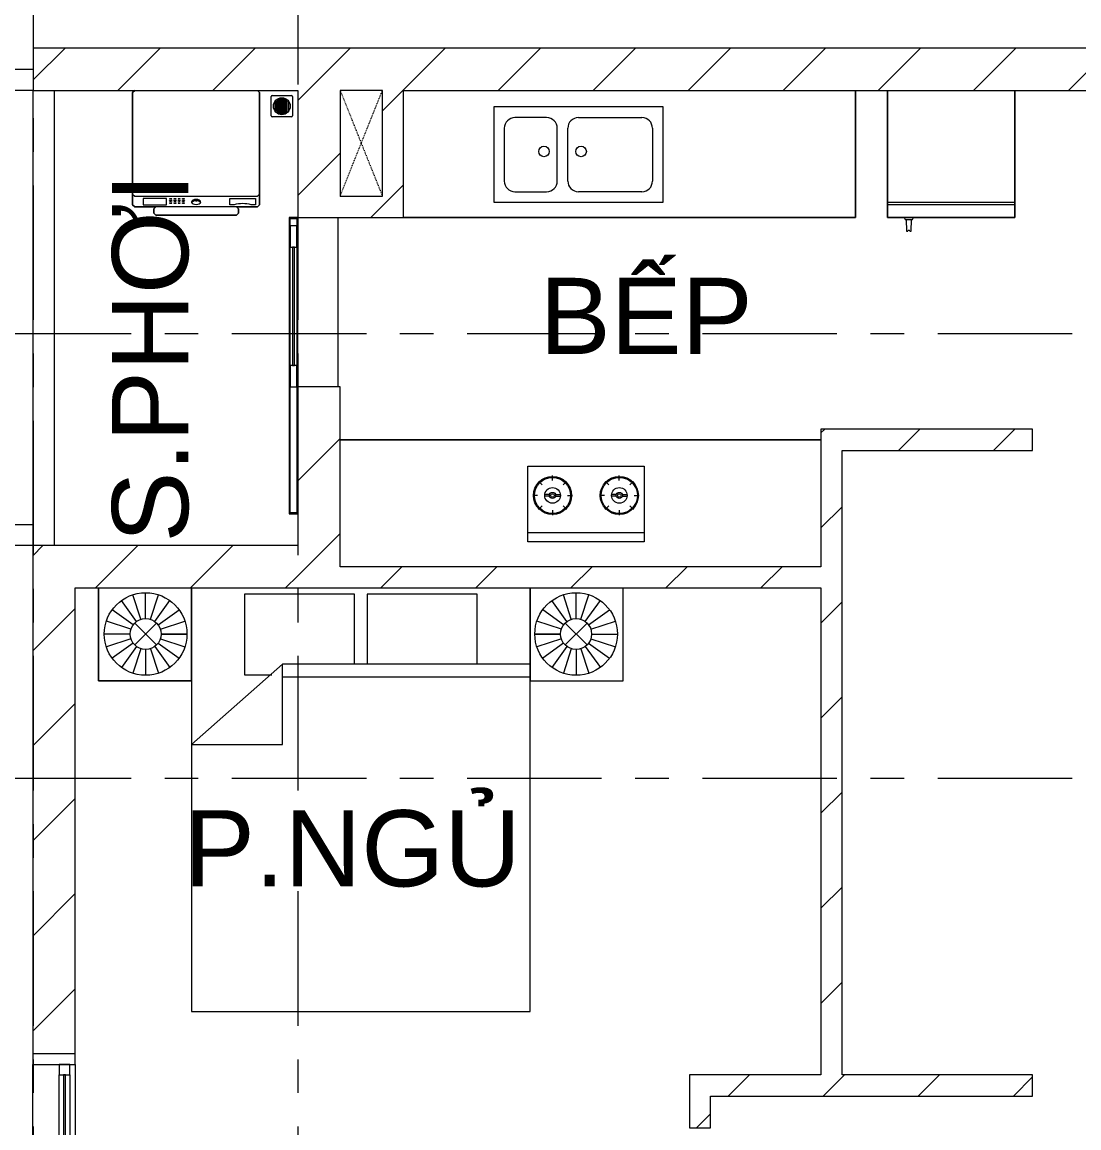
# Model space of a CAD drawing. Header units: millimetres. Extents: x -20144 to 117103, y -11426 to 48263.
# Drawn here: x 80148 to 85140, y 4700 to 9922 of the extents above; entities that cross this region are included whole.
import ezdxf

# ---------------------------------------------------------------- set-up
doc = ezdxf.new("R2010")
doc.units = ezdxf.units.MM
doc.linetypes.add('Dash_2_', pattern=[6.35, 3.175, -3.175])
doc.linetypes.add('Grid Line', pattern=[22.225, 12.7, -3.175, 3.175, -3.175])
for name, color, linetype, lineweight in [('A-DETL-GENF', 31, 'Continuous', 5), ('A-DETL-GENF-HDLN', 161, 'Dash_2_', 5), ('CHU', 181, 'Continuous', 5), ('CUA', 31, 'Continuous', 9), ('HATCH-TUONG', 152, 'Continuous', 9), ('NET-CAT', 3, 'Continuous', 9), ('NET-THAY', 2, 'Continuous', 15), ('THIET BI', 44, 'Continuous', 5), ('THIET-BI', 44, 'Continuous', 5), ('TRUC', 225, 'Continuous', 5)]:
    doc.layers.add(name, color=color, linetype=linetype, lineweight=lineweight)
doc.styles.add('Arial_4', font='arial.ttf', dxfattribs={"height": 360})
pattern_1 = [(45, (71000, 0), (-224.5064, 224.5064), [])]

# ---------------------------------------------------------------- blocks, each defined once
blk = doc.blocks.new('X-BEP - X-BEP-648231-MẶT BẰNG TẦNG 23')
at = {"layer": 'THIET BI'}
for p, q in [((2134.4, 0), (0, 0)), ((0, 0), (0, -600)), ((0, 0), (2134.4, 0)), ((0, -600), (0, 0)), ((908.8, -71.5), (908.8, -521.5)), ((1708.8, -71.5), (908.8, -71.5)), ((1708.8, -521.5), (1708.8, -71.5)), ((1008.8, -121.5), (1308.8, -121.5)), ((1608.8, -121.5), (1458.8, -121.5)), ((958.8, -421.5), (958.8, -171.5)), ((1358.8, -171.5), (1358.8, -421.5)), ((1408.8, -171.5), (1408.8, -421.5)), ((1658.8, -421.5), (1658.8, -171.5)), ((908.8, -521.5), (1708.8, -521.5)), ((1308.8, -471.5), (1008.8, -471.5)), ((1458.8, -471.5), (1608.8, -471.5))]:
    blk.add_line(p, q, dxfattribs=at)
for centre in [(1296.3, -311.5), (1471.3, -311.5)]:
    blk.add_circle(centre, 25, dxfattribs=at)
for centre, start, end in [((1008.8, -171.5), 90, 180), ((1308.8, -171.5), 360, 90), ((1458.8, -171.5), 90, 180), ((1608.8, -171.5), 0, 90), ((1008.8, -421.5), 180, 270), ((1308.8, -421.5), 270, 0), ((1458.8, -421.5), 180, 270), ((1608.8, -421.5), 270, 0)]:
    blk.add_arc(centre, 50, start, end, dxfattribs=at)
blk = doc.blocks.new('X-BEP - X-BEP-405722-MẶT BẰNG TẦNG 23')
at = {"layer": 'THIET BI'}
for p, q in [((835.5, -117.4), (1384.6, -117.4)), ((835.5, -475.7), (835.5, -117.4)), ((1384.6, -117.4), (1384.6, -475.7)), ((1384.6, -162.4), (835.5, -162.4)), ((952.3, -266.8), (952.3, -243.3)), ((1267.8, -266.8), (1267.8, -243.3)), ((902.7, -287.3), (886.1, -270.7)), ((1002, -287.3), (1018.5, -270.7)), ((1218.2, -287.3), (1201.6, -270.7)), ((1317.4, -287.3), (1334, -270.7)), ((882.2, -336.9), (858.7, -336.9)), ((938.2, -332.9), (915.7, -332.9)), ((938.2, -341), (915.7, -341)), ((966.5, -332.9), (989, -332.9)), ((966.5, -341), (989, -341)), ((1022.5, -336.9), (1045.9, -336.9)), ((1197.6, -336.9), (1174.2, -336.9)), ((1253.6, -332.9), (1231.1, -332.9)), ((1253.6, -341), (1231.1, -341)), ((1281.9, -332.9), (1304.4, -332.9)), ((1281.9, -341), (1304.4, -341)), ((1338, -336.9), (1361.4, -336.9)), ((902.7, -386.6), (886.1, -403.1)), ((952.3, -407.1), (952.3, -430.5)), ((1002, -386.6), (1018.5, -403.1)), ((1218.2, -386.6), (1201.6, -403.1)), ((1267.8, -407.1), (1267.8, -430.5)), ((1317.4, -386.6), (1334, -403.1)), ((1384.6, -475.7), (835.5, -475.7)), ((0, -600), (2271.3, -600)), ((2271.3, -600), (0, -600))]:
    blk.add_line(p, q, dxfattribs=at)
for centre, radius in [((952.3, -336.9), 90), ((952.3, -336.9), 85.5), ((1267.8, -336.9), 90), ((1267.8, -336.9), 85.5), ((952.3, -336.9), 36.9), ((1267.8, -336.9), 36.9), ((952.3, -336.9), 14.7), ((952.3, -336.9), 8.24), ((1267.8, -336.9), 14.7), ((1267.8, -336.9), 8.24)]:
    blk.add_circle(centre, radius, dxfattribs=at)
blk = doc.blocks.new('X-TU LANH - X-TU LANH-396228-MẶT BẰNG TẦNG 23')
at = {"layer": 'THIET BI'}
for p, q in [((-300, 0), (-300, -600)), ((-300, -600), (-300, 0)), ((300, -600), (300, 0)), ((300, 0), (300, -600)), ((300, -530), (-300, -530)), ((300, -540), (-300, -540)), ((-300, -600), (300, -600)), ((300, -600), (-300, -600)), ((-222.5, -600), (-217.5, -610)), ((-217.5, -610), (-182.5, -610)), ((-212.5, -610), (-210.5, -665)), ((-189.5, -665), (-187.5, -610)), ((-182.5, -610), (-177.5, -600)), ((-210.5, -665), (-205.2, -665)), ((-194.8, -665), (-189.5, -665))]:
    blk.add_line(p, q, dxfattribs=at)
blk.add_arc((-200, -667.2), 5.66, 22.4018, 157.5982, dxfattribs=at)
blk = doc.blocks.new('X-MAY GIAT - X-MAY GIAT-397309-MẶT BẰNG TẦNG 23')
at = {"layer": 'THIET BI'}
for p, q in [((-290, 0), (-300, -10)), ((-300, -10), (-290, 0)), ((300, -10), (290, 0)), ((290, 0), (300, -10)), ((-300, -10), (-300, -540)), ((-300, -540), (-300, -10)), ((300, -540), (300, -10)), ((300, -10), (300, -540)), ((-300, -490), (-290, -500)), ((-290, -500), (290, -500)), ((-250, -510), (-250, -540)), ((-140, -510), (-250, -510)), ((-140, -540), (-140, -510)), ((0, -520), (0, -525)), ((160, -510), (280, -510)), ((160, -540), (160, -510)), ((280, -510), (280, -540)), ((290, -500), (300, -490)), ((-300, -540), (-290, -550)), ((-290, -550), (-300, -540)), ((-290, -550), (-190, -550)), ((-190, -550), (-290, -550)), ((-250, -540), (-140, -540)), ((-190, -550), (-200, -560)), ((-200, -560), (-190, -550)), ((-200, -560), (-200, -580)), ((-200, -580), (-200, -560)), ((190, -550), (-190, -550)), ((-20, -530), (-20, -525)), ((20, -530), (20, -525)), ((180, -540), (160, -540)), ((200, -560), (190, -550)), ((190, -550), (290, -550)), ((190, -550), (200, -560)), ((290, -550), (190, -550)), ((200, -580), (200, -560)), ((200, -560), (200, -580)), ((280, -540), (260, -540)), ((290, -550), (300, -540)), ((300, -540), (290, -550)), ((-200, -580), (-190, -590)), ((-190, -590), (-200, -580)), ((-190, -590), (190, -590)), ((190, -590), (-190, -590)), ((190, -590), (200, -580)), ((200, -580), (190, -590))]:
    blk.add_line(p, q, dxfattribs=at)
blk.add_arc((220, -697.5), 162.5, 75.75, 104.25, dxfattribs=at)
for centre, major_axis in [((-120, -512.5), (5, 0)), ((-120, -522.5), (5, 0)), ((-100, -512.5), (5, 0)), ((-100, -522.5), (5, 0)), ((-80, -512.5), (5, 0)), ((-80, -522.5), (5, 0)), ((-60, -512.5), (-5, 0)), ((-60, -522.5), (-5, 0)), ((0, -530), (-20, 0)), ((-120, -532.5), (5, 0)), ((-100, -532.5), (5, 0)), ((-80, -532.5), (5, 0)), ((-60, -532.5), (-5, 0))]:
    blk.add_ellipse(centre, major_axis=major_axis, ratio=0.5, dxfattribs=at)
blk.add_ellipse((0, -525), major_axis=(-20, 0), ratio=0.5, start_param=3.141593, end_param=6.283185, dxfattribs=at)
blk = doc.blocks.new('X-GIUONG - X-GIUONG-V63-MẶT BẰNG TẦNG 23')
at = {"layer": 'THIET BI'}
for p, q in [((-1239, 0), (-1239, -439)), ((-1239, -439), (-1239, 0)), ((-1039.2, -147.8), (-1076.9, -31.8)), ((-1016.6, -144.2), (-1016.6, -22.2)), ((-993.9, -147.8), (-956.3, -31.8)), ((-800, -439), (-800, 0)), ((-800, 0), (-800, -2000)), ((-800, 0), (-800, -439)), ((-800, 0), (-800, -2000)), ((-550, -30), (-550, -410)), ((-30, -30), (-550, -30)), ((-30, -360), (-30, -30)), ((30, -30), (30, -360)), ((550, -30), (30, -30)), ((550, -360), (550, -30)), ((800, 0), (800, -439)), ((800, -2000), (800, 0)), ((800, 0), (800, -439)), ((800, -2000), (800, 0)), ((993.9, -147.8), (956.3, -31.8)), ((1016.6, -144.2), (1016.6, -22.2)), ((1039.2, -147.8), (1076.9, -31.8)), ((1239, -439), (1239, 0)), ((1239, -439), (1239, 0)), ((-1075.8, -174.4), (-1174.4, -102.7)), ((-1059.6, -158.2), (-1131.2, -59.5)), ((-973.5, -158.2), (-901.9, -59.5)), ((-957.4, -174.4), (-858.7, -102.7)), ((957.4, -174.4), (858.7, -102.7)), ((973.5, -158.2), (901.9, -59.5)), ((1059.6, -158.2), (1131.2, -59.5)), ((1075.8, -174.4), (1174.4, -102.7)), ((-1086.1, -194.8), (-1202.1, -157.1)), ((-1068.3, -269.1), (-964.8, -165.6)), ((-1068.3, -165.6), (-964.8, -269.1)), ((-947, -194.8), (-831, -157.1)), ((947, -194.8), (831, -157.1)), ((1068.3, -269.1), (964.8, -165.6)), ((1068.3, -165.6), (964.8, -269.1)), ((1086.1, -194.8), (1202.1, -157.1)), ((-1089.7, -217.4), (-1211.7, -217.4)), ((-1086.1, -240), (-1202.1, -277.7)), ((-1075.8, -260.4), (-1174.4, -332.1)), ((-957.4, -260.4), (-858.7, -332.1)), ((-947, -240), (-831, -277.7)), ((-943.4, -217.4), (-821.4, -217.4)), ((-821.4, -217.4), (-943.4, -217.4)), ((943.4, -217.4), (821.4, -217.4)), ((821.4, -217.4), (943.4, -217.4)), ((947, -240), (831, -277.7)), ((957.4, -260.4), (858.7, -332.1)), ((1075.8, -260.4), (1174.4, -332.1)), ((1086.1, -240), (1202.1, -277.7)), ((1089.7, -217.4), (1211.7, -217.4)), ((-1059.6, -276.6), (-1131.2, -375.2)), ((-1039.2, -287), (-1076.9, -402.9)), ((-1016.6, -290.5), (-1016.6, -412.5)), ((-993.9, -287), (-956.3, -402.9)), ((-973.5, -276.6), (-901.9, -375.2)), ((973.5, -276.6), (901.9, -375.2)), ((993.9, -287), (956.3, -402.9)), ((1016.6, -290.5), (1016.6, -412.5)), ((1039.2, -287), (1076.9, -402.9)), ((1059.6, -276.6), (1131.2, -375.2)), ((-370, -360), (-800, -740)), ((-370, -740), (-370, -360)), ((800, -360), (-370, -360)), ((-550, -410), (-420, -410)), ((-1239, -439), (-800, -439)), ((-800, -439), (-1239, -439)), ((-370, -420), (800, -420)), ((800, -439), (1239, -439)), ((800, -439), (1239, -439)), ((-800, -740), (-370, -740)), ((-800, -2000), (800, -2000)), ((-800, -2000), (800, -2000))]:
    blk.add_line(p, q, dxfattribs=at)
for centre, radius in [((-1016.6, -217.4), 195.1), ((1016.6, -217.4), 195.1), ((-1016.6, -217.4), 73.2), ((1016.6, -217.4), 73.2)]:
    blk.add_circle(centre, radius, dxfattribs=at)
blk = doc.blocks.new('CUA SAN PHOI LUA - CUA SAN PHOI LUA-412572-MẶT BẰNG TẦNG 23')
at = {"layer": 'CUA'}
for p, q in [((-360, -100), (-400, -100)), ((-400, -100), (-400, -140)), ((-360, -105), (-360, -100)), ((400, -100), (-360, -100)), ((960, -100), (960, -105)), ((1000, -100), (960, -100)), ((1000, -140), (1000, -100)), ((-400, -140), (-360, -140)), ((-395, -135), (-395, -105)), ((-395, -105), (-360, -105)), ((-360, -135), (-395, -135)), ((-260, -105), (-360, -105)), ((-360, -105), (-360, -135)), ((-360, -135), (-260, -135)), ((-360, -140), (-360, -135)), ((-360, -140), (960, -140)), ((-260, -135), (-260, -105)), ((-260, -105), (300, -105)), ((300, -115), (-260, -115)), ((-260, -115), (-260, -125)), ((-260, -125), (300, -125)), ((300, -135), (-260, -135)), ((400, -105), (300, -105)), ((300, -105), (300, -135)), ((300, -125), (300, -115)), ((300, -135), (400, -135)), ((400, -135), (400, -105)), ((400, -105), (960, -105)), ((960, -135), (400, -135)), ((960, -105), (995, -105)), ((995, -135), (960, -135)), ((960, -135), (960, -140)), ((960, -140), (1000, -140)), ((995, -105), (995, -135))]:
    blk.add_line(p, q, dxfattribs=at)
blk = doc.blocks.new('X-PHONG NGU 5 - X-PHONG NGU 2_Recovery_-416847-MẶT BẰNG TẦNG 23')
at = {"layer": 'CUA'}
for p, q in [((-550, 100), (-600, 100)), ((-600, 100), (-600, -100)), ((-550, -100), (-550, 100)), ((-550, 100), (550, 100)), ((600, 100), (550, 100)), ((550, 100), (550, -100)), ((600, -100), (600, 100)), ((-500, -25), (-550, -25)), ((-550, -25), (-550, -75)), ((-500, -75), (-500, -25)), ((-500, -25), (500, -25)), ((500, -45), (-500, -45)), ((-500, -45), (-500, -55)), ((550, -25), (500, -25)), ((500, -25), (500, -75)), ((500, -55), (500, -45)), ((550, -75), (550, -25)), ((-600, -100), (-550, -100)), ((-550, -75), (-500, -75)), ((550, -100), (-550, -100)), ((-500, -55), (500, -55)), ((500, -75), (-500, -75)), ((500, -75), (550, -75)), ((550, -100), (600, -100))]:
    blk.add_line(p, q, dxfattribs=at)
blk = doc.blocks.new('X-PHEU - X-PHEU-444926-MẶT BẰNG TẦNG 23')
at = {"layer": 'THIET-BI'}
for p, q in [((25, 29), (25, 121)), ((29, 125), (121, 125)), ((57.5, 43.5), (57.5, 106.5)), ((62.5, 108.8), (62.5, 41.2)), ((67.5, 39.8), (67.5, 110.2)), ((72.5, 110.9), (72.5, 78.1)), ((77.5, 78.1), (77.5, 110.9)), ((82.5, 110.2), (82.5, 39.8)), ((87.5, 41.2), (87.5, 108.8)), ((92.5, 106.5), (92.5, 43.5)), ((125, 121), (125, 29)), ((42.5, 90.5), (42.5, 59.5)), ((47.5, 51.8), (47.5, 98.2)), ((52.5, 103.1), (52.5, 46.9)), ((72.5, 71.9), (72.5, 39.1)), ((77.5, 39.1), (77.5, 71.9)), ((97.5, 46.9), (97.5, 103.1)), ((102.5, 98.2), (102.5, 51.8)), ((107.5, 59.5), (107.5, 90.5)), ((121, 25), (29, 25))]:
    blk.add_line(p, q, dxfattribs=at)
blk.add_circle((75, 75), 40, dxfattribs=at)
for centre, radius, start, end in [((29, 121), 4, 90, 180), ((75, 75), 36, 119.0853, 128.6822), ((75, 75), 36, 102.0247, 110.3175), ((75, 75), 36, 90, 93.9821), ((75, 75), 36, 86.0179, 90), ((75, 75), 36, 69.6825, 77.9753), ((75, 75), 36, 51.3178, 60.9147), ((121, 121), 4, 0, 90), ((75, 75), 36, 139.8082, 154.5256), ((75, 75), 36, 205.4744, 220.1918), ((75, 75), 4, 128.6822, 231.3178), ((75, 75), 4, 308.6822, 51.3178), ((75, 75), 36, 25.4744, 40.1918), ((75, 75), 36, 319.8082, 334.5256), ((29, 29), 4, 180, 270), ((75, 75), 36, 231.3178, 240.9147), ((75, 75), 36, 249.6825, 257.9753), ((75, 75), 36, 266.0179, 270), ((75, 75), 36, 270, 273.9821), ((75, 75), 36, 282.0247, 290.3175), ((75, 75), 36, 299.0853, 308.6822), ((121, 29), 4, 270, 360)]:
    blk.add_arc(centre, radius, start, end, dxfattribs=at)
blk = doc.blocks.new('Family2 - Family1 2-694171-MẶT BẰNG TẦNG 23')
at = {"layer": 'A-DETL-GENF'}
for p, q in [((200, 500), (0, 500)), ((0, 500), (0, 0)), ((200, 0), (200, 500)), ((0, 0), (200, 0))]:
    blk.add_line(p, q, dxfattribs=at)
at = {"layer": 'A-DETL-GENF-HDLN'}
for p, q in [((0, 500), (200, 0.8)), ((0, 0), (200, 499.2))]:
    blk.add_line(p, q, dxfattribs=at)

msp = doc.modelspace()

# ---------------------------------------------------------------- hatches: boundary and pattern name
at = {"layer": 'HATCH-TUONG', "lineweight": 5}
h = msp.add_hatch(dxfattribs=at)
h.set_pattern_fill('FP_4', color=256, style=0, pattern_type=2)
h.set_pattern_definition(pattern_1)
h.paths.add_polyline_path([(81450.1, 9600), (81450.1, 9800), (80200, 9800), (80200, 9600), (80673, 9600)], flags=0)
h = msp.add_hatch(dxfattribs=at)
h.set_pattern_fill('FP_4', color=256, style=0, pattern_type=2)
h.set_pattern_definition(pattern_1)
h.paths.add_polyline_path([(87850.5, 9600), (87850.5, 9800), (87750.5, 9800), (87750.5, 9600), (87831.4, 9600)], flags=0)
h.paths.add_polyline_path([(86427.5, 9600), (86427.5, 9800), (81450.1, 9800), (81450.1, 9600), (85786.1, 9600)], flags=0)
h = msp.add_hatch(dxfattribs=at)
h.set_pattern_fill('FP_4', color=256, style=0, pattern_type=2)
h.set_pattern_definition(pattern_1)
h.paths.add_polyline_path([(81650.1, 7249.9), (81650.1, 8199.9), (81450.1, 8199.9), (81450.1, 7249.9)], flags=0)
h.paths.add_polyline_path([(81450.1, 8999.9), (81650.1, 8999.9), (81650.1, 9600), (81450.1, 9600), (81450.1, 9100)], flags=0)
h = msp.add_hatch(dxfattribs=at)
h.set_pattern_fill('FP_4', color=256, style=0, pattern_type=2)
h.set_pattern_definition(pattern_1)
h.paths.add_polyline_path([(81850.1, 9000), (81950.1, 9000), (81950.1, 9600), (81850.1, 9600), (81850.1, 9100)], flags=0)
h = msp.add_hatch(dxfattribs=at)
h.set_pattern_fill('FP_4', color=256, style=0, pattern_type=2)
h.set_pattern_definition(pattern_1)
h.paths.add_polyline_path([(81850.1, 9000), (81850.1, 9100), (81650.1, 9100), (81650.1, 9000), (81695.6, 9000)], flags=0)
h = msp.add_hatch(dxfattribs=at)
h.set_pattern_fill('FP_4', color=256, style=0, pattern_type=2)
h.set_pattern_definition(pattern_1)
h.paths.add_polyline_path([(83921.3, 4949.9), (84021.3, 4949.9), (84021.3, 7999.9), (83921.3, 7999.9), (83921.3, 5872)], flags=0)
h = msp.add_hatch(dxfattribs=at)
h.set_pattern_fill('FP_4', color=256, style=0, pattern_type=2)
h.set_pattern_definition(pattern_1)
h.paths.add_polyline_path([(84921.3, 7899.9), (84921.3, 7999.9), (84021.3, 7999.9), (84021.3, 7899.9)], flags=0)
h = msp.add_hatch(dxfattribs=at)
h.set_pattern_fill('FP_4', color=256, style=0, pattern_type=2)
h.set_pattern_definition(pattern_1)
h.paths.add_polyline_path([(81450.1, 7249.9), (81450.1, 7449.9), (80198.3, 7449.9), (80198.3, 7249.9), (80398.3, 7249.9)], flags=0)
h = msp.add_hatch(dxfattribs=at)
h.set_pattern_fill('FP_4', color=256, style=0, pattern_type=2)
h.set_pattern_definition(pattern_1)
h.paths.add_polyline_path([(83921.3, 7249.9), (83921.3, 7349.9), (81650.1, 7349.9), (81650.1, 7249.9), (81695.6, 7249.9)], flags=0)
h = msp.add_hatch(dxfattribs=at)
h.set_pattern_fill('FP_4', color=256, style=0, pattern_type=2)
h.set_pattern_definition(pattern_1)
h.paths.add_polyline_path([(80398.3, 2900.1), (80398.3, 3849.9), (80198.3, 3849.9), (80198.3, 2900.1)], flags=0)
h.paths.add_polyline_path([(80398.3, 5049.9), (80398.3, 7249.9), (80198.3, 7249.9), (80198.3, 5049.9)], flags=0)
h = msp.add_hatch(dxfattribs=at)
h.set_pattern_fill('FP_4', color=256, style=0, pattern_type=2)
h.set_pattern_definition(pattern_1)
h.paths.add_polyline_path([(84921.3, 4849.9), (84921.3, 4949.9), (83300.1, 4949.9), (83300.1, 4849.9), (83740.9, 4849.9)], flags=0)
h = msp.add_hatch(dxfattribs=at)
h.set_pattern_fill('FP_4', color=256, style=0, pattern_type=2)
h.set_pattern_definition(pattern_1)
h.paths.add_polyline_path([(83400.1, 3700), (83400.1, 3800), (83300.1, 3800), (83300.1, 3700)], flags=0)
h.paths.add_polyline_path([(83300.1, 4700), (83400.1, 4700), (83400.1, 4849.9), (83300.1, 4849.9)], flags=0)

# ---------------------------------------------------------------- linework, layer by layer
at = {"layer": 'NET-CAT', "lineweight": 15}
for p, q in [((81450.1, 9800), (80200, 9800)), ((80200, 9800), (80200, 9600)), ((86427.5, 9800), (81450.1, 9800)), ((80200, 9600), (81450.1, 9600)), ((81450.1, 9600), (81450.1, 8999.9)), ((81950.1, 9000), (81950.1, 9600)), ((81950.1, 9600), (86427.5, 9600)), ((81450.1, 8999.9), (81650.1, 8999.9)), ((81650.1, 9000), (81850.1, 9000)), ((81850.1, 9000), (81950.1, 9000)), ((81650.1, 8199.9), (81450.1, 8199.9)), ((81450.1, 8199.9), (81450.1, 7449.9)), ((81650.1, 7349.9), (81650.1, 8199.9)), ((84021.3, 7999.9), (83921.3, 7999.9)), ((83921.3, 7999.9), (83921.3, 7349.9)), ((84921.3, 7999.9), (84021.3, 7999.9)), ((84921.3, 7899.9), (84921.3, 7999.9)), ((84021.3, 4949.9), (84021.3, 7899.9)), ((84021.3, 7899.9), (84921.3, 7899.9)), ((81450.1, 7449.9), (80198.3, 7449.9)), ((80198.3, 7449.9), (80198.3, 7249.9)), ((83921.3, 7349.9), (81650.1, 7349.9)), ((80198.3, 7249.9), (80198.3, 5049.9)), ((80398.3, 7249.9), (81450.1, 7249.9)), ((80398.3, 5049.9), (80398.3, 7249.9)), ((81450.1, 7249.9), (81650.1, 7249.9)), ((81650.1, 7249.9), (83921.3, 7249.9)), ((83921.3, 7249.9), (83921.3, 4949.9)), ((83921.3, 4949.9), (83300.1, 4949.9)), ((83300.1, 4949.9), (83300.1, 4849.9)), ((84921.3, 4949.9), (84021.3, 4949.9)), ((84921.3, 4849.9), (84921.3, 4949.9)), ((83300.1, 4849.9), (83300.1, 4700)), ((83400.1, 4849.9), (84921.3, 4849.9)), ((83400.1, 4700), (83400.1, 4849.9)), ((83300.1, 4700), (83400.1, 4700))]:
    msp.add_line(p, q, dxfattribs=at)
at = {"layer": 'NET-THAY', "lineweight": 9}
for p, q in [((80200.5, 11299.9), (80200.5, 9800)), ((77200.5, 9700), (80200, 9700)), ((80200, 9600), (77300.5, 9600)), ((80200, 7550), (80200, 9600)), ((80300, 9600), (80300, 7449.9)), ((81640.1, 8999.9), (81640.1, 8199.9)), ((77300.5, 7550), (80200, 7550)), ((80200, 7450), (80200, 7550)), ((80200, 7450), (77300.5, 7450))]:
    msp.add_line(p, q, dxfattribs=at)
at = {"layer": 'TRUC', "linetype": 'Grid Line', "ltscale": 50}
for p, q in [((80200.5, 43599.9), (80200.5, -7167.6)), ((81450.5, 43599.9), (81450.5, -4500.1)), ((114000.5, 8449.9), (56593, 8449.9)), ((114000.5, 6349.9), (58907.6, 6349.9))]:
    msp.add_line(p, q, dxfattribs=at)

# ---------------------------------------------------------------- block references
at = {"lineweight": 9}
for name, p in [('X-MAY GIAT - X-MAY GIAT-397309-MẶT BẰNG TẦNG 23', (80970.1, 9600)), ('X-TU LANH - X-TU LANH-396228-MẶT BẰNG TẦNG 23', (84536.3, 9600)), ('X-GIUONG - X-GIUONG-V63-MẶT BẰNG TẦNG 23', (81748.3, 7249.9))]:
    msp.add_blockref(name, p, dxfattribs=at)
for name, p, rotation in [('X-PHEU - X-PHEU-444926-MẶT BẰNG TẦNG 23', (81450.1, 9600), 180), ('X-BEP - X-BEP-648231-MẶT BẰNG TẦNG 23', (84084.5, 9000), 180), ('CUA SAN PHOI LUA - CUA SAN PHOI LUA-412572-MẶT BẰNG TẦNG 23', (81550.1, 8599.9), 270), ('X-BEP - X-BEP-405722-MẶT BẰNG TẦNG 23', (83921.3, 7349.9), 180), ('X-PHONG NGU 5 - X-PHONG NGU 2_Recovery_-416847-MẶT BẰNG TẦNG 23', (80298.3, 4449.9), 90)]:
    msp.add_blockref(name, p, dxfattribs=dict(at, rotation=rotation))
at = {"lineweight": 5}
msp.add_blockref('Family2 - Family1 2-694171-MẶT BẰNG TẦNG 23', (81650.1, 9100), dxfattribs=at)

# ---------------------------------------------------------------- texts
at = {"layer": 'CHU', "color": 7, "insert": (80572.9, 9208.7), "char_height": 360, "width": 1710.94, "attachment_point": 3, "rotation": 90, "line_spacing_factor": 0.936439, "style": 'Arial_4'}
msp.add_mtext('\\pt2540,5080,7620,10160,12700,15240,17780,20320,22860,25400,27940,30480,33020,35560,38100,40640,43180,45720,48260,50800,53340,55880,58420,60960,63500,66040,68580,71120,73660,76200,78740,81280;S.PHƠI', dxfattribs=at)
at = {"layer": 'CHU', "color": 7, "char_height": 360, "attachment_point": 3, "line_spacing_factor": 0.936439, "style": 'Arial_4'}
for s, insert, width in [('\\pt2540,5080,7620,10160,12700,15240,17780,20320,22860,25400,27940,30480,33020,35560,38100,40640,43180,45720,48260,50800,53340,55880,58420,60960,63500,66040,68580,71120,73660,76200,78740,81280;BẾP', (83598.9, 8714.7), 1001.92), ('\\pt2540,5080,7620,10160,12700,15240,17780,20320,22860,25400,27940,30480,33020,35560,38100,40640,43180,45720,48260,50800,53340,55880,58420,60960,63500,66040,68580,71120,73660,76200,78740,81280;P.NGỦ', (82504.7, 6200.3), 1577.62)]:
    msp.add_mtext(s, dxfattribs=dict(at, insert=insert, width=width))

doc.saveas('drawing.dxf')
